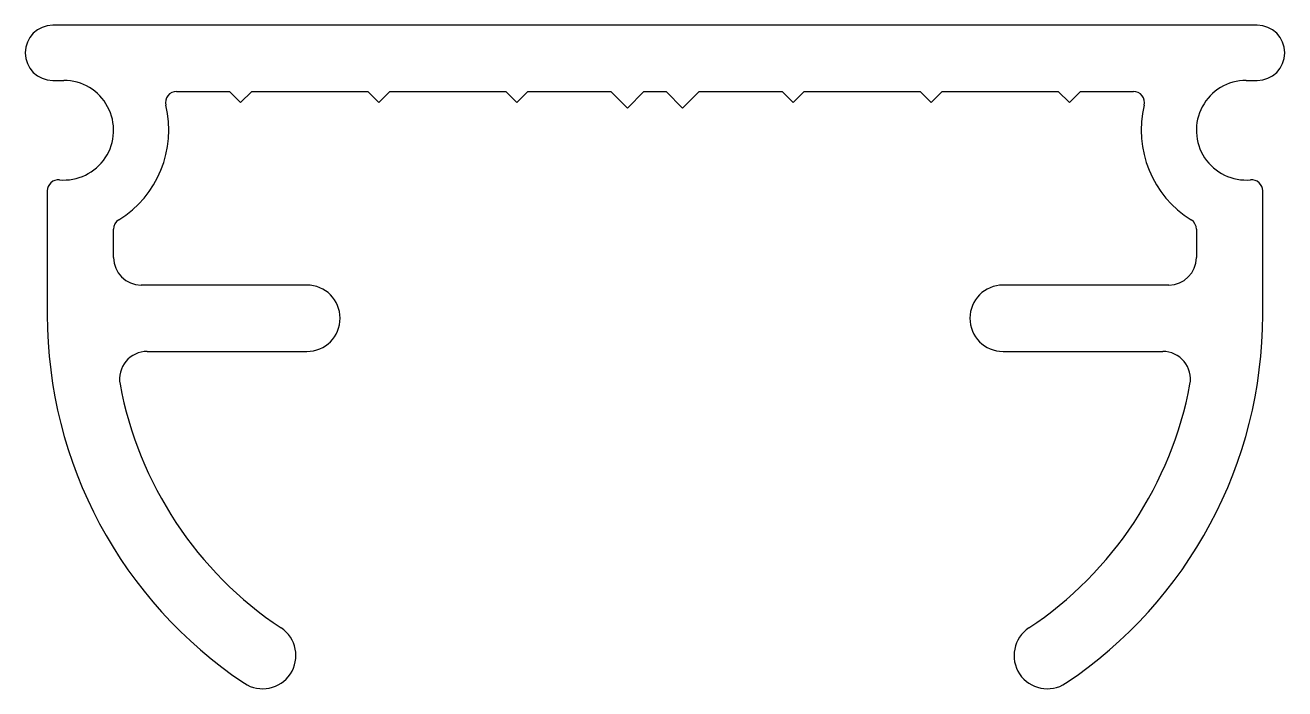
# Model space of a CAD drawing. Extents: x 1519.4 to 1542.2, y 202.4 to 214.4.
import ezdxf

# ---------------------------------------------------------------- set-up
doc = ezdxf.new("R2010")
doc.units = 0
doc.header["$LTSCALE"] = 15
doc.layers.get('0').update_dxf_attribs({"linetype": 'CONTINUOUS'})

msp = doc.modelspace()

# ---------------------------------------------------------------- linework, layer by layer
at = {"ltscale": 0.05}
for p, q in [((1541.729, 214.427), (1519.929, 214.427)), ((1519.929, 213.427), (1520.129, 213.427)), ((1541.529, 213.427), (1541.729, 213.427)), ((1522.169, 213.227), (1523.129, 213.227)), ((1523.129, 213.227), (1523.329, 213.027)), ((1523.329, 213.027), (1523.529, 213.227)), ((1523.529, 213.227), (1525.629, 213.227)), ((1525.629, 213.227), (1525.829, 213.027)), ((1525.829, 213.027), (1526.029, 213.227)), ((1526.029, 213.227), (1528.129, 213.227)), ((1528.129, 213.227), (1528.329, 213.027)), ((1528.329, 213.027), (1528.529, 213.227)), ((1528.529, 213.227), (1530.029, 213.227)), ((1530.029, 213.227), (1530.329, 212.927)), ((1530.329, 212.927), (1530.629, 213.227)), ((1530.629, 213.227), (1531.029, 213.227)), ((1531.029, 213.227), (1531.329, 212.927)), ((1531.329, 212.927), (1531.629, 213.227)), ((1531.629, 213.227), (1533.129, 213.227)), ((1533.129, 213.227), (1533.329, 213.027)), ((1533.329, 213.027), (1533.529, 213.227)), ((1533.529, 213.227), (1535.629, 213.227)), ((1535.629, 213.227), (1535.829, 213.027)), ((1535.829, 213.027), (1536.029, 213.227)), ((1536.029, 213.227), (1538.129, 213.227)), ((1538.129, 213.227), (1538.329, 213.027)), ((1538.329, 213.027), (1538.529, 213.227)), ((1538.529, 213.227), (1539.49, 213.227)), ((1519.829, 211.431), (1519.829, 209.187)), ((1541.829, 209.187), (1541.829, 211.431)), ((1521.029, 210.227), (1521.029, 210.738)), ((1540.629, 210.738), (1540.629, 210.227)), ((1524.529, 209.727), (1521.529, 209.727)), ((1540.129, 209.727), (1537.129, 209.727)), ((1521.637, 208.527), (1524.529, 208.527)), ((1537.129, 208.527), (1540.021, 208.527))]:
    msp.add_line(p, q, dxfattribs=at)
for centre, radius, start, end in [((1519.929, 213.927), 0.5, 90, 270), ((1541.729, 213.927), 0.5, 270, 90), ((1520.129, 212.527), 0.9, 264.7841, 90), ((1541.529, 212.527), 0.9, 90, 275.2159), ((1522.169, 213.027), 0.2, 90, 193.7741), ((1539.49, 213.027), 0.2, 346.2259, 90), ((1520.129, 212.527), 1.9, 301.5881, 13.7741), ((1541.529, 212.527), 1.9, 166.2259, 238.4119), ((1520.029, 211.431), 0.2, 84.7841, 180), ((1541.629, 211.431), 0.2, 0, 95.2159), ((1521.229, 210.738), 0.2, 121.5881, 180), ((1540.429, 210.738), 0.2, 0, 58.4119), ((1521.529, 210.227), 0.5, 180, 270), ((1540.129, 210.227), 0.5, 270, 360), ((1524.529, 209.127), 0.6, 270, 90), ((1537.129, 209.127), 0.6, 90, 270), ((1527.829, 209.187), 8, 180, 236.3544), ((1533.829, 209.187), 8, 303.6456, 0), ((1521.637, 208.027), 0.5, 90, 190.6135), ((1540.021, 208.027), 0.5, 349.3865, 90), ((1527.829, 209.187), 6.8, 190.6135, 236.3544), ((1533.829, 209.187), 6.8, 303.6456, 349.3865), ((1523.729, 203.027), 0.6, 236.3544, 56.3544), ((1537.929, 203.027), 0.6, 123.6456, 303.6456)]:
    msp.add_arc(centre, radius, start, end, dxfattribs=at)

doc.saveas('drawing.dxf')
